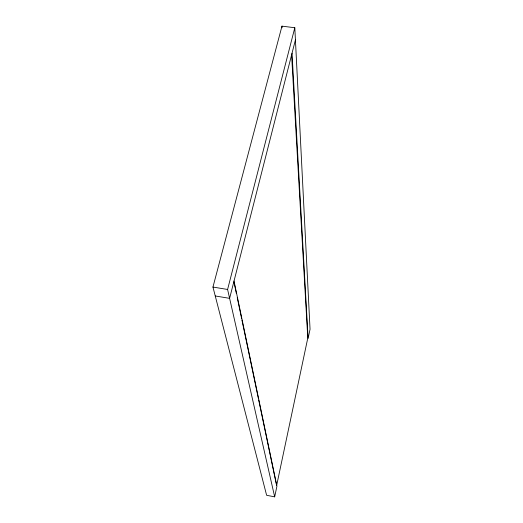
<?xml version="1.0" encoding="UTF-8"?>
<svg xmlns="http://www.w3.org/2000/svg" width="523" height="523" viewBox="0 0 523 523"><rect width="100%" height="100%" fill="white"/><g stroke="black" fill="none" stroke-linecap="round" stroke-linejoin="round"><path stroke-width="0.78" d="M292.03 53.241L308.119 338.414L310.047 329.268L294.809 27.732L281.969 26.15L212.953 287.062L266.625 495.294L274.673 496.85L276.915 486.227L234.016 281.034M295.423 39.905L229.61 298.345L215.254 295.972M274.673 496.85L227.597 289.467L294.809 27.732M212.953 287.062L227.597 289.467M234.056 282.446L236.403 293.645M237.239 297.639L241.6 318.435M241.933 320.03L258.362 398.402M258.695 399.997L276.628 485.566L307.786 338.087L291.605 55M281.969 26.15L282.08 27.771"/></g></svg>
